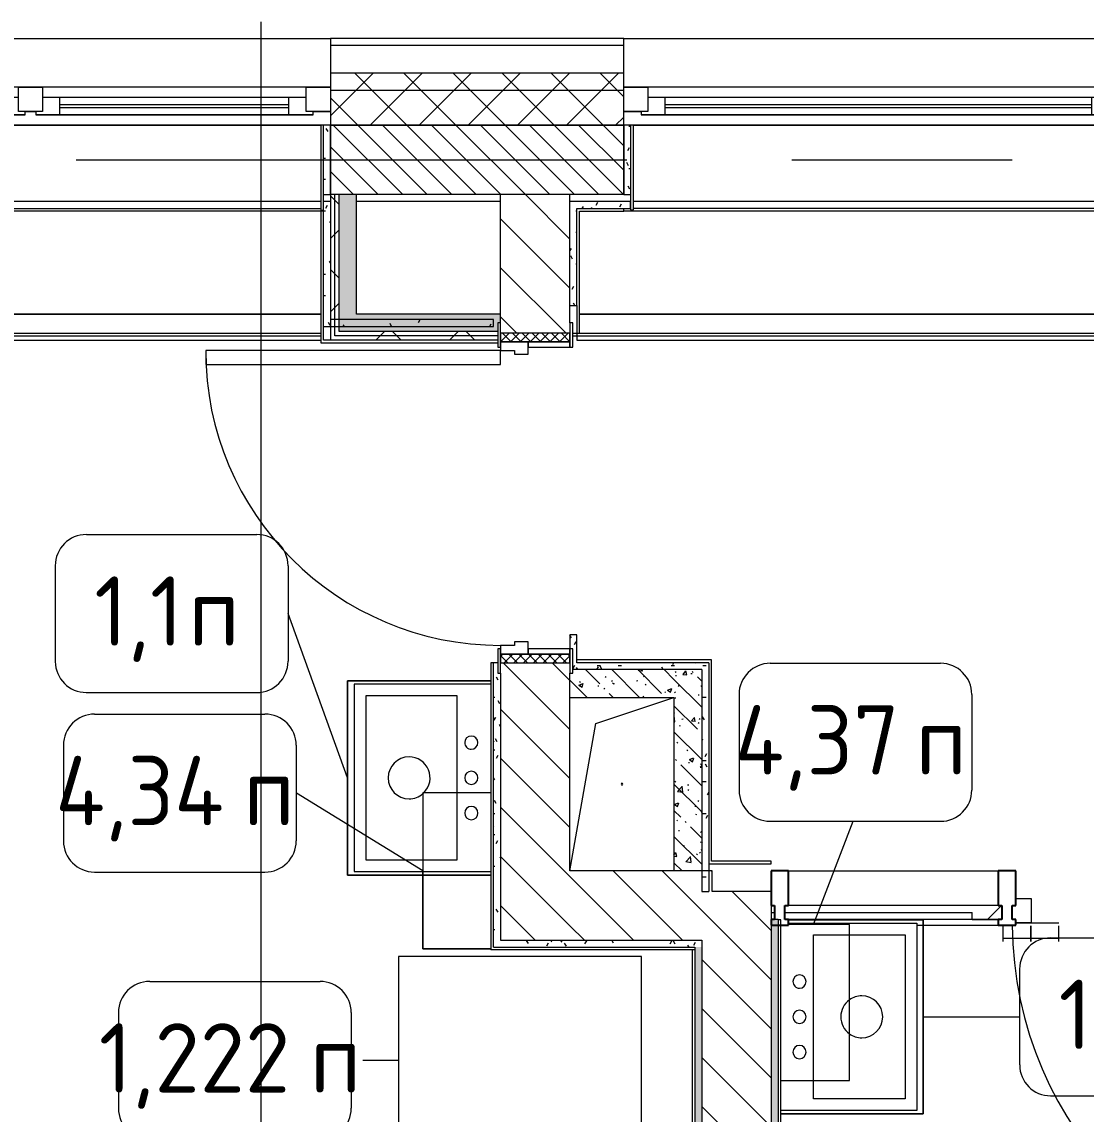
# Model space of a CAD drawing. Header units: millimetres. Extents: x 35840 to 252964, y -8553 to 29000.
# Drawn here: x 55970 to 59038, y 24248 to 27398 of the extents above; entities that cross this region are included whole.
import ezdxf

# ---------------------------------------------------------------- set-up
doc = ezdxf.new("R2010")
doc.units = ezdxf.units.MM
doc.linetypes.add('Осевая', pattern=[3175, 635, -476.25, 1587.5, -476.25])
for name, color, linetype, lineweight in [('A-DETL-GENF', 7, 'Continuous', 9), ('A-DOOR', 7, 'Continuous', 9), ('A-DOOR-FRAM-2', 7, 'Continuous', 9), ('A-GENM', 7, 'Continuous', 9), ('A-GLAZ', 7, 'Continuous', 9), ('A-GLAZ-1', 7, 'Continuous', 13), ('A-GLAZ-CWMG', 7, 'Continuous', 9), ('A-GLAZ-CWMG-1', 7, 'Continuous', 25), ('A-WALL', 7, 'Continuous', 9), ('I-FURN-IDEN', 7, 'Continuous', 9), ('I-WALL', 7, 'Continuous', 9), ('P-SANR-FIXT', 7, 'Continuous', 9), ('P-SANR-FIXT-2', 7, 'Continuous', 13), ('Оси', 7, 'Continuous', 9), ('Оси-2', 7, 'Осевая', 9)]:
    doc.layers.add(name, color=color, linetype=linetype, lineweight=lineweight)
for name, color, linetype, lineweight, true_color in [('A-DOOR-1', 7, 'Continuous', 9, 0xc0c0c0), ('A-DOOR-FRAM-1', 7, 'Continuous', 9, 0xc0c0c0), ('A-WALL-1', 9, 'Continuous', 9, 0x808080), ('A-WALL-FNSH-1', 9, 'Continuous', 9, 0x808080), ('I-FURN-1', 9, 'Continuous', 9, 0x808080)]:
    doc.layers.add(name, color=color, linetype=linetype, lineweight=lineweight, true_color=true_color)
doc.styles.add('GOST Common', font='GOST_Common.ttf', dxfattribs={"height": 200})
pattern_1 = [(135, (600, 0), (-70.71068, -70.71068), [])]
pattern_2 = [(45, (600, 0), (-70.71068, 70.71068), []), (135, (600, 0), (-70.71068, -70.71068), [])]
pattern_3 = [(135, (600, 0), (-75.43415, -75.43415), [106.68, -17.78, 3.556, -17.78]), (135, (600, 75.39), (-75.43415, -75.43415), []), (50, (600, 0), (127.52922, -11.15758), [13.335, -146.685]), (355, (600, 0), (-24.66966, 133.74002), [10.668, -117.348]), (100.451, (610.63, -0.93), (102.85973, 122.58178), [11.333, -124.663]), (46.184, (600, 35.56), (189.75516, -29.43036), [20.002, -220.027]), (96.636, (615.81, 33.1), (166.1822, 173.1996), [17, -186.995]), (351.184, (600, 35.56), (166.18393, 173.1976), [16.002, -176.022]), (21, (617.78, 26.67), (106.13027, -71.58603), [13.335, -146.685]), (326, (617.78, 26.67), (43.26188, 128.93175), [10.668, -117.348]), (71.451, (626.62, 20.7), (149.39198, 57.34505), [11.333, -124.663]), (37.5, (600, 0), (2.162228, 59.188357), [3.353, -112.573, 3.353, -115.773, -117.792]), (37.5, (600, 0), (2.162228, 59.188357), [-235.052, 3.353, -114.44]), (7.5, (600, 0), (46.77386, 70.12615), [3.353, -64.567, 3.353, -109.906, -44.894]), (7.5, (600, 0), (46.77386, 70.12615), [-181.178, 3.353, -41.542]), (327.5, (560.35, 0), (94.91367, -4.010093), [3.353, -41.097, 3.353, -135.331, -184.023]), (327.5, (560.35, 0), (94.91367, -4.010093), [-183.134, 3.353, -180.67]), (317.5, (542.57, 0), (103.69057, 17.79882), [3.353, -54.432, 3.353, -88.748, -130.683]), (317.5, (542.57, 0), (103.69057, 17.79882), [-149.885, 3.353, -127.33])]
pattern_4 = [(0, (600, 0), (121.92, 30.48), [10.058, -81.382, 10.058, -81.382, -487.68]), (0, (600, 0), (121.92, 30.48), [-182.88, 10.058, -172.822, 10.058, -81.382, -213.36]), (0, (600, 0), (121.92, 30.48), [-457.2, 10.058, -50.902, 10.058, -142.342]), (120, (645.72, 15.24), (-87.356454, 90.345817), [10.058, -81.382, 10.058, -81.382, -487.68]), (120, (645.72, 15.24), (-87.356454, 90.345817), [-182.88, 10.058, -172.822, 10.058, -81.382, -213.36]), (120, (645.72, 15.24), (-87.356454, 90.345817), [-457.2, 10.058, -50.902, 10.058, -142.342]), (240, (660.96, 76.2), (-34.563546, -120.825817), [10.058, -81.382, 10.058, -81.382, -487.68]), (240, (660.96, 76.2), (-34.563546, -120.825817), [-182.88, 10.058, -172.822, 10.058, -81.382, -213.36]), (240, (660.96, 76.2), (-34.563546, -120.825817), [-457.2, 10.058, -50.902, 10.058, -142.342])]
pattern_5 = [(45, (600, 0), (-106.066, 106.066), []), (135, (600, 0), (-106.066, -106.066), [])]

# ---------------------------------------------------------------- blocks, each defined once
blk = doc.blocks.new('Прямоугольный импост - Импост структурный с накладкой - 160мм Темный-32302292-План расстановки мебели и оборудования 1 этажа в осях 12-23')
at = {"layer": 'A-GLAZ-CWMG-1'}
for p, q in [((-50, 40), (-50, 140)), ((-50, 140), (0, 140)), ((0, 140), (0, 40)), ((-40, 40), (-50, 40)), ((-40, 0), (-40, 40)), ((-10, 40), (-10, 0)), ((0, 40), (-10, 40)), ((-50, -17), (-50, 0)), ((-50, 0), (-40, 0)), ((-10, 0), (0, 0)), ((0, 0), (0, -17)), ((0, -17), (-50, -17))]:
    blk.add_line(p, q, dxfattribs=at)
blk = doc.blocks.new('110_Дверь_СКБ_1Ст_Внутренняя1 - Д-11л 950х2100-32173567-План расстановки мебели и оборудования 1 этажа в осях 12-23')
at = {"layer": 'A-DOOR'}
h = blk.add_hatch(dxfattribs=at)
h.set_pattern_fill('FP_30', color=256, style=0, pattern_type=2)
h.set_pattern_definition([(135, (1826.41, 164.685), (-14.14214, -14.14214), []), (225, (1826.41, 164.685), (14.14214, -14.14214), [])])
h.paths.add_polyline_path([(462.5, -100), (487.5, -100), (487.5, 100), (462.5, 100)])
at = {"layer": 'A-DOOR-FRAM-2'}
h = blk.add_hatch(dxfattribs=at)
h.set_pattern_fill('FP_31', color=256, style=0, pattern_type=2)
h.set_pattern_definition([(45, (-296.384, 164.685), (-14.1421, 14.1421), []), (135, (-296.384, 164.685), (-14.1421, -14.1421), [])])
h.paths.add_polyline_path([(-462.5, -100), (-437.5, -100), (-437.5, 100), (-462.5, 100)])
at = {"layer": 'A-DOOR-1'}
for p, q in [((437.5, 950), (397.5, 950)), ((397.5, 950), (397.5, 100)), ((437.5, 100), (437.5, 950)), ((397.5, 100), (437.5, 100))]:
    blk.add_line(p, q, dxfattribs=at)
blk.add_arc((437.5, 100), 850, 90, 180, dxfattribs=at)
at = {"layer": 'A-DOOR-FRAM-1'}
for p, q in [((-422.5, 108), (-492.5, 108)), ((-492.5, 108), (-492.5, 100)), ((-492.5, 100), (-422.5, 100)), ((-437.5, 100), (-462.5, 100)), ((-462.5, 100), (-462.5, -100)), ((-412.5, 100), (-437.5, 100)), ((-437.5, 100), (-437.5, 20)), ((-437.5, -100), (-437.5, 100)), ((-422.5, 100), (-437.5, 100)), ((-437.5, 100), (-437.5, 99)), ((-437.5, 99), (-422.5, 99)), ((-422.5, 100), (-422.5, 108)), ((-422.5, 99), (-422.5, 100)), ((-412.5, 60), (-412.5, 100)), ((437.5, 100), (437.5, 60)), ((462.5, 100), (437.5, 100)), ((517.5, 108), (447.5, 108)), ((447.5, 108), (447.5, 100)), ((462.5, 100), (447.5, 100)), ((447.5, 100), (447.5, 99)), ((447.5, 100), (517.5, 100)), ((447.5, 99), (462.5, 99)), ((462.5, 20), (462.5, 100)), ((487.5, 100), (462.5, 100)), ((462.5, 100), (462.5, -100)), ((462.5, 99), (462.5, 100)), ((487.5, -100), (487.5, 100)), ((517.5, 100), (517.5, 108)), ((-402.5, 60), (-412.5, 60)), ((-402.5, 20), (-402.5, 60)), ((437.5, 60), (427.5, 60)), ((427.5, 60), (427.5, 20)), ((-437.5, 20), (-402.5, 20)), ((-422.5, 20), (-437.5, 20)), ((-437.5, 20), (-437.5, -100)), ((-422.5, -100), (-422.5, 20)), ((427.5, 20), (462.5, 20)), ((462.5, 20), (447.5, 20)), ((447.5, 20), (447.5, -100)), ((462.5, -100), (462.5, 20)), ((-422.5, -100), (-492.5, -100)), ((-492.5, -100), (-492.5, -108)), ((-492.5, -108), (-422.5, -108)), ((-462.5, -100), (-437.5, -100)), ((-437.5, -100), (-422.5, -100)), ((-422.5, -108), (-422.5, -100)), ((447.5, -100), (462.5, -100)), ((517.5, -100), (447.5, -100)), ((447.5, -100), (447.5, -108)), ((447.5, -108), (517.5, -108)), ((462.5, -100), (487.5, -100)), ((517.5, -108), (517.5, -100))]:
    blk.add_line(p, q, dxfattribs=at)
blk = doc.blocks.new('PNS_Панель прямоугольная - Нр_Стекло - 40мм-32305525-План расстановки мебели и оборудования 1 этажа в осях 12-23')
at = {"layer": 'A-GLAZ'}
h = blk.add_hatch(dxfattribs=at)
h.set_pattern_fill('FP_54', color=256, style=0, pattern_type=2)
h.set_pattern_definition([(225, (57982.5, 24710), (282.8427, -282.8427), [200, -600]), (225, (58182.5, 24810), (282.8427, -282.8427), [600, -200]), (225, (57782.5, 24910), (282.8427, -282.8427), [200, -600])])
h.paths.add_polyline_path([(-312.5, 0), (-312.5, -40), (312.5, -40), (312.5, -20), (-227.5, -20), (-227.5, 0), (-302.5, 0)])
for p, q in [((-312.5, 0), (312.5, 0)), ((-227.5, 0), (-302.5, 0)), ((-302.5, -40), (302.5, -40))]:
    blk.add_line(p, q, dxfattribs=at)
blk = doc.blocks.new('Прямоугольный импост - Импост структурный с накладкой - 160мм Темный-32302294-План расстановки мебели и оборудования 1 этажа в осях 12-23')
at = {"layer": 'A-GLAZ-CWMG-1'}
for p, q in [((-25, 40), (-25, 140)), ((-25, 140), (25, 140)), ((25, 140), (25, 40)), ((-15, 40), (-25, 40)), ((-15, 0), (-15, 40)), ((15, 40), (15, 0)), ((25, 40), (15, 40)), ((-25, -17), (-25, 0)), ((-25, 0), (-15, 0)), ((15, 0), (25, 0)), ((25, 0), (25, -17)), ((25, -17), (-25, -17))]:
    blk.add_line(p, q, dxfattribs=at)
blk = doc.blocks.new('Дверь_Витражная_остекление_ - В-6 витраж-32305533-План расстановки мебели и оборудования 1 этажа в осях 12-23')
at = {"layer": 'A-DETL-GENF'}
for p, q in [((-535, 1080), (-490, 1080)), ((-535, 1080), (-535, 17)), ((-490, 1080), (-535, 1080)), ((-535, 1080), (-535, 17)), ((-490, 1080), (-490, 10)), ((-490, 10), (-490, 1080)), ((-535, 1000), (-490, 1000)), ((-525, 1000), (-525, 90)), ((-481, 1000), (-481, 90)), ((-535, 90), (-490, 90)), ((401, 64), (401, 19)), ((481, 19), (481, 64)), ((481, 64), (481, 19)), ((561, 64), (561, 19)), ((561, 54), (401, 54)), ((-490, 10), (-525, 10)), ((-525, 10), (-490, 10)), ((-480, 10), (-525, 10)), ((-480, 0), (-480, 10)), ((525, 10), (401, 10)), ((480, -60), (480, 10)), ((480, 10), (525, 10)), ((-480, -60), (-480, -20)), ((-525, -60), (-480, -60)), ((525, -60), (480, -60))]:
    blk.add_line(p, q, dxfattribs=at)
at = {"layer": 'A-DOOR-1'}
blk.add_line((-535, 1080), (-535, 17), dxfattribs=at)
blk.add_arc((-535, 10), 1070, 0.3759, 90, dxfattribs=at)
blk = doc.blocks.new('Прямоугольный импост - Импост структурный с накладкой - 160мм Темный-32305521-План расстановки мебели и оборудования 1 этажа в осях 12-23')
at = {"layer": 'A-GLAZ-CWMG'}
for p, q in [((58180, 24950), (58785, 24950)), ((58550, 24793), (58568.6, 24793)), ((58568.6, 24793), (58785, 24793))]:
    blk.add_line(p, q, dxfattribs=at)
blk = doc.blocks.new('120_Окно_СКБ_2Ст - 120_Окно_СКБ_2Ст 2100х2400 _мал створка справа_-19092174-План расстановки мебели и оборудования 1 этажа в осях 12-23')
at = {"layer": 'A-GLAZ'}
for p, q in [((1050, -5), (-1050, -5)), ((-930, -55), (100, -55)), ((270, -55), (930, -55)), ((-1050, -75), (-1000, -75)), ((100, -65), (-930, -65)), ((170, -75), (200, -75)), ((930, -65), (270, -65)), ((1000, -75), (1050, -75))]:
    blk.add_line(p, q, dxfattribs=at)
at = {"layer": 'A-GLAZ-1'}
for p, q in [((-1050, -75), (-1050, -5)), ((-1050, -5), (-980, -5)), ((-980, -5), (-980, -75)), ((150, -75), (150, -5)), ((150, -5), (220, -5)), ((220, -5), (220, -75)), ((980, -75), (980, -5)), ((980, -5), (1050, -5)), ((1050, -5), (1050, -75)), ((150, -35), (-980, -35)), ((-980, -35), (-980, -75)), ((-930, -85), (-930, -35)), ((100, -85), (100, -35)), ((150, -75), (150, -35)), ((980, -35), (220, -35)), ((220, -35), (220, -75)), ((270, -85), (270, -35)), ((930, -85), (930, -35)), ((980, -75), (980, -35)), ((-980, -75), (-1050, -75)), ((-980, -75), (-1000, -75)), ((-1000, -75), (-1000, -85)), ((-1000, -85), (170, -85)), ((170, -85), (-1000, -85)), ((220, -75), (150, -75)), ((170, -75), (150, -75)), ((170, -85), (170, -75)), ((220, -75), (200, -75)), ((200, -75), (200, -85)), ((200, -85), (1000, -85)), ((1000, -85), (200, -85)), ((1050, -75), (980, -75)), ((1000, -75), (980, -75)), ((1000, -85), (1000, -75))]:
    blk.add_line(p, q, dxfattribs=at)
blk = doc.blocks.new('120_Окно_СКБ_2Ст - 120_Окно_СКБ_2Ст 2300х2400 _мал створка справа_-19949978-План расстановки мебели и оборудования 1 этажа в осях 12-23')
at = {"layer": 'A-GLAZ'}
for p, q in [((1150, -5), (-1150, -5)), ((-1030, -55), (200, -55)), ((370, -55), (1030, -55)), ((-1150, -75), (-1100, -75)), ((200, -65), (-1030, -65)), ((270, -75), (300, -75)), ((1030, -65), (370, -65)), ((1100, -75), (1150, -75))]:
    blk.add_line(p, q, dxfattribs=at)
at = {"layer": 'A-GLAZ-1'}
for p, q in [((-1150, -75), (-1150, -5)), ((-1150, -5), (-1080, -5)), ((-1080, -5), (-1080, -75)), ((250, -75), (250, -5)), ((250, -5), (320, -5)), ((320, -5), (320, -75)), ((1080, -75), (1080, -5)), ((1080, -5), (1150, -5)), ((1150, -5), (1150, -75)), ((250, -35), (-1080, -35)), ((-1080, -35), (-1080, -75)), ((-1030, -85), (-1030, -35)), ((200, -85), (200, -35)), ((250, -75), (250, -35)), ((1080, -35), (320, -35)), ((320, -35), (320, -75)), ((370, -85), (370, -35)), ((1030, -85), (1030, -35)), ((1080, -75), (1080, -35)), ((-1080, -75), (-1150, -75)), ((-1080, -75), (-1100, -75)), ((-1100, -75), (-1100, -85)), ((-1100, -85), (270, -85)), ((270, -85), (-1100, -85)), ((320, -75), (250, -75)), ((270, -75), (250, -75)), ((270, -85), (270, -75)), ((320, -75), (300, -75)), ((300, -75), (300, -85)), ((300, -85), (1100, -85)), ((1100, -85), (300, -85)), ((1150, -75), (1080, -75)), ((1100, -75), (1080, -75)), ((1100, -85), (1100, -75))]:
    blk.add_line(p, q, dxfattribs=at)
blk = doc.blocks.new('GM_Отверстие прямоугольное _в плите_ - Отверстие-21958892-План расстановки мебели и оборудования 1 этажа в осях 12-23')
at = {"layer": 'A-GENM'}
for p, q in [((-75, 175), (150, 250)), ((-150, -250), (-75, 175))]:
    blk.add_line(p, q, dxfattribs=at)
for start, end in [(360, 180), (180, 360)]:
    blk.add_arc((0, 0), 2.5, start, end, dxfattribs=at)
blk = doc.blocks.new('Стол базовый прямоугольный - 1_222п-25546298-План расстановки мебели и оборудования 1 этажа в осях 12-23')
at = {"layer": 'I-FURN-1'}
for p, q in [((350, 300), (-350, 300)), ((-350, 300), (-350, -300)), ((350, -300), (350, 300)), ((-350, -300), (350, -300))]:
    blk.add_line(p, q, dxfattribs=at)
blk = doc.blocks.new('Мойка кухонная - Мойка Steel Hammer SH R 5151 GLOWE 2-25614168-План расстановки мебели и оборудования 1 этажа в осях 12-23')
at = {"layer": 'P-SANR-FIXT'}
for p, q in [((-270, -5.7), (-270, -400)), ((270, -201.6), (270, -5.7)), ((43, -102.3), (-236.6, -102.3)), ((-236.6, -102.3), (-236.6, -366.4)), ((236.1, -102.3), (43, -102.3)), ((236.1, -201.6), (236.1, -102.3)), ((236.1, -366.4), (236.1, -201.6)), ((270, -400), (270, -201.6)), ((-236.6, -366.4), (236.1, -366.4)), ((-270, -400), (270, -400))]:
    blk.add_line(p, q, dxfattribs=at)
for centre, radius, start, end in [((-101.6, -61.9), 19, 90, 180), ((-101.6, -61.9), 19, 180, 270), ((-101.6, -61.9), 19, 360, 90), ((-101.6, -61.9), 19.1, 270, 360), ((0, -61.9), 19, 360, 180), ((0, -61.9), 19, 180, 360), ((101.6, -61.9), 19.1, 360, 180), ((101.6, -61.9), 19.1, 180, 360), ((0, -241.3), 60.5, 45, 180), ((0, -241.3), 60.5, 41.2611, 44.6965), ((0, -241.3), 60.5, 360, 41.2611), ((0, -241.3), 60.5, 180, 360)]:
    blk.add_arc(centre, radius, start, end, dxfattribs=at)
blk = doc.blocks.new('Мойка кухонная - Мойка Steel Hammer SH R 5151 GLOWE 2-25623856-План расстановки мебели и оборудования 1 этажа в осях 12-23')
at = {"layer": 'P-SANR-FIXT'}
for p, q in [((-270, 400), (270, 400)), ((-270, 30), (-270, 400)), ((270, 400), (270, 8)), ((-236.6, 366.4), (236.1, 366.4)), ((-236.6, 206.2), (-236.6, 366.4)), ((236.1, 366.4), (236.1, 102.3)), ((-236.6, 102.3), (-236.6, 206.2)), ((183.9, 102.3), (-236.6, 102.3)), ((236.1, 102.3), (183.9, 102.3))]:
    blk.add_line(p, q, dxfattribs=at)
for centre, radius, start, end in [((0, 241.3), 60.5, 0, 180), ((0, 241.3), 60.5, 180, 215.781), ((0, 241.3), 60.5, 324.219, 0), ((0, 241.3), 60.5, 215.781, 324.219), ((-101.6, 61.9), 19, 90, 180), ((-101.6, 61.9), 19.1, 0, 90), ((0, 61.9), 19, 0, 180), ((101.6, 61.9), 19.1, 0, 180), ((-101.6, 61.9), 19, 180, 270), ((-101.6, 61.9), 19, 270, 0), ((0, 61.9), 19, 180, 0), ((101.6, 61.9), 19.1, 180, 0)]:
    blk.add_arc(centre, radius, start, end, dxfattribs=at)
blk = doc.blocks.new('Зашивка приборов отопления8 - Зашивка приборов отопления-33277697-План расстановки мебели и оборудования 1 этажа в осях 12-23')
at = {"layer": 'A-WALL'}
for p, q in [((54112, 26880), (52068, 26880)), ((52060.5, 26860), (52060.5, 26852)), ((52068, 26555), (54112, 26555)), ((54112, 26555), (52068, 26555)), ((52068, 26480), (54112, 26480))]:
    blk.add_line(p, q, dxfattribs=at)
blk = doc.blocks.new('Зашивка приборов отопления9 - Зашивка приборов отопления-33277916-План расстановки мебели и оборудования 1 этажа в осях 12-23')
at = {"layer": 'A-WALL'}
for p, q in [((53977, 26880), (51733, 26880)), ((51578, 26555), (54132, 26555)), ((54132, 26555), (51578, 26555)), ((51570, 26500), (51570, 26480)), ((51570, 26480), (54132, 26480))]:
    blk.add_line(p, q, dxfattribs=at)
blk = doc.blocks.new('Марка_Мебель - В прямоуг_Balcon_Марка-25523697-План расстановки мебели и оборудования 1 этажа в осях 12-23')
at = {"layer": 'I-FURN-IDEN'}
for p, q in [((-2.455, 2.278), (2.455, 2.278)), ((-3.355, 1.378), (-3.355, -1.384)), ((3.355, 1.378), (3.355, -1.378)), ((-2.461, -2.278), (2.455, -2.278))]:
    blk.add_line(p, q, dxfattribs=at)
for centre, radius, start, end in [((-2.455, 1.378), 0.9, 90, 180), ((2.455, 1.378), 0.9, 0, 90), ((-2.461, -1.384), 0.893, 180, 270), ((2.455, -1.378), 0.9, 270, 0)]:
    blk.add_arc(centre, radius, start, end, dxfattribs=at)

msp = doc.modelspace()

# ---------------------------------------------------------------- hatches: boundary and pattern name
at = {"layer": 'A-WALL'}
h = msp.add_hatch(dxfattribs=at)
h.set_pattern_fill('FP_17', color=256, style=0, pattern_type=2)
h.set_pattern_definition(pattern_2)
h.paths.add_polyline_path([(84490.7, 27200), (84490.7, 27250), (80350, 27250), (80350, 27200), (83370.4, 27200)])
h.paths.add_polyline_path([(76848.4, 27200), (77250, 27200), (77250, 27250), (76350, 27250), (76350, 27200)])
h.paths.add_polyline_path([(74250, 27200), (74250, 27250), (72910, 27250), (72910, 27200), (73949.7, 27200)])
h.paths.add_polyline_path([(70810, 27200), (70810, 27250), (68210, 27250), (68210, 27200), (70326.3, 27200)])
h.paths.add_polyline_path([(67110, 27200), (67110, 27250), (66160, 27250), (66160, 27200), (66703, 27200)])
h.paths.add_polyline_path([(61060, 27200), (61060, 27250), (60005, 27250), (60005, 27200), (60180.9, 27200)])
h.paths.add_polyline_path([(57705, 27200), (57705, 27250), (56860, 27250), (56860, 27200), (57282.2, 27200)])
h.paths.add_polyline_path([(54383.5, 27200), (54760, 27200), (54760, 27250), (53860, 27250), (53860, 27200)])
h.paths.add_polyline_path([(51760, 27200), (51760, 27250), (50860, 27250), (50860, 27200), (51484.9, 27200)])
h.paths.add_polyline_path([(48586.2, 27200), (48760, 27200), (48760, 27250), (47660, 27250), (47660, 27200), (47861.5, 27200)])
h.paths.add_polyline_path([(44560, 27200), (44560, 27250), (42160, 27250), (42160, 27200), (44238.1, 27200)])
h = msp.add_hatch(dxfattribs=at)
h.set_pattern_fill('FP_17', color=256, style=0, pattern_type=2)
h.set_pattern_definition(pattern_2)
h.paths.add_polyline_path([(84490.7, 27100), (84490.7, 27200), (80350, 27200), (80350, 27100), (83370.4, 27100)])
h.paths.add_polyline_path([(77250, 27100), (77250, 27200), (76350, 27200), (76350, 27100), (76848.4, 27100)])
h.paths.add_polyline_path([(74250, 27100), (74250, 27200), (72910, 27200), (72910, 27100), (74040, 27100)])
h.paths.add_polyline_path([(70310, 27100), (70810, 27100), (70810, 27200), (68210, 27200), (68210, 27110), (68242, 27110), (68242, 27102), (68210, 27102), (68210, 27100), (68877, 27100)])
h.paths.add_polyline_path([(67060, 27100), (67110, 27100), (67110, 27102), (67078, 27102), (67078, 27110), (67110, 27110), (67110, 27200), (66160, 27200), (66160, 27100), (66760, 27100)])
h.paths.add_polyline_path([(60760, 27100), (61060, 27100), (61060, 27200), (60005, 27200), (60005, 27100), (60180.9, 27100)])
h.paths.add_polyline_path([(57282.2, 27100), (57705, 27100), (57705, 27200), (56860, 27200), (56860, 27100)])
h.paths.add_polyline_path([(54383.5, 27100), (54760, 27100), (54760, 27200), (53860, 27200), (53860, 27100), (54160, 27100)])
h.paths.add_polyline_path([(51760, 27100), (51760, 27200), (50860, 27200), (50860, 27100), (51484.9, 27100)])
h.paths.add_polyline_path([(48760, 27100), (48760, 27200), (47660, 27200), (47660, 27100), (48586.2, 27100)])
h.paths.add_polyline_path([(44560, 27100), (44560, 27200), (42160, 27200), (42160, 27100), (44238.1, 27100)])
h = msp.add_hatch(dxfattribs=at)
h.set_pattern_fill('FP_21', color=256, style=0, pattern_type=2)
h.set_pattern_definition([(135, (600, 0), (-35.35534, -35.35534), [])])
h.paths.add_polyline_path([(80650, 26900), (80650, 27100), (80350, 27100), (80350, 26900), (80471.7, 26900)])
h.paths.add_polyline_path([(76350, 26900), (76750, 26900), (76750, 27100), (76350, 27100)])
h.paths.add_polyline_path([(73540, 26900), (73540, 27100), (72910, 27100), (72910, 26900), (73225, 26900)])
h.paths.add_polyline_path([(74250, 26900), (74250, 27100), (74040, 27100), (74040, 26900)])
h.paths.add_polyline_path([(70310, 26900), (70310, 27100), (68206, 27100), (68206, 26900), (68877, 26900)])
h.paths.add_polyline_path([(66760, 26900), (67060, 26900), (67060, 27100), (66760, 27100), (66760, 27095.5)])
h.paths.add_polyline_path([(60760, 26900), (61060, 26900), (61060, 27100), (60760, 27100)])
h.paths.add_polyline_path([(60160, 26900), (60160, 27100), (60005, 27100), (60005, 26900)])
h.paths.add_polyline_path([(57644.6, 26900), (57705, 26900), (57705, 27100), (56860, 27100), (56860, 26900), (57550, 26900)])
h.paths.add_polyline_path([(54021.2, 26900), (54160, 26900), (54160, 27100), (53860, 27100), (53860, 26900)])
h.paths.add_polyline_path([(51600, 26900), (51760, 26900), (51760, 27100), (50860, 27100), (50860, 26900), (51484.9, 26900)])
h.paths.add_polyline_path([(47680.3, 26900), (48160, 26900), (48160, 27100), (47660, 27100), (47660, 26900)])
h.paths.add_polyline_path([(44560, 26900), (44560, 27100), (42760, 27100), (42760, 26900), (44238.1, 26900)])
at = {"layer": 'I-WALL'}
h = msp.add_hatch(dxfattribs=at)
h.set_pattern_fill('FP_85', color=256, style=0, pattern_type=2)
h.set_pattern_definition(pattern_4)
h.paths.add_polyline_path([(56860, 26900), (56860, 27100), (56840, 27100), (56840, 26900)])
h = msp.add_hatch(dxfattribs=at)
h.set_pattern_fill('FP_85', color=256, style=0, pattern_type=2)
h.set_pattern_definition(pattern_4)
h.paths.add_polyline_path([(57725, 26900), (57725, 27100), (57705, 27100), (57705, 26900)])
h = msp.add_hatch(dxfattribs=at)
h.set_pattern_fill('FP_87', color=256, style=0, pattern_type=2)
h.set_pattern_definition(pattern_5)
h.paths.add_polyline_path([(56872.5, 26480), (56872.5, 26900), (56860, 26900), (56860, 26480)])
h = msp.add_hatch(dxfattribs=at)
h.set_pattern_fill('FP_87', color=256, style=0, pattern_type=2)
h.set_pattern_definition(pattern_5)
h.paths.add_polyline_path([(56885, 26492.5), (56885, 26900), (56872.5, 26900), (56872.5, 26492.5)])
for points in [[(56935, 26505), (56935, 26900), (56885, 26900), (56885, 26505)], [(57342, 26505), (57342, 26530), (57350, 26530), (57350, 26555), (56935, 26555), (56935, 26505), (57282.2, 26505)]]:
    msp.add_hatch(color=256, dxfattribs=at).paths.add_polyline_path(points)
h = msp.add_hatch(dxfattribs=at)
h.set_pattern_fill('FP_20', color=256, style=0, pattern_type=2)
h.set_pattern_definition(pattern_1)
h.paths.add_polyline_path([(57350, 24750), (57550, 24750), (57550, 25550), (57350, 25550), (57350, 25027.1)])
h.paths.add_polyline_path([(57350, 26500), (57550, 26500), (57550, 26900), (57350, 26900), (57350, 26530)])
h = msp.add_hatch(dxfattribs=at)
h.set_pattern_fill('FP_85', color=256, style=0, pattern_type=2)
h.set_pattern_definition(pattern_4)
h.paths.add_polyline_path([(56840, 26540), (56860, 26540), (56860, 26880), (56840, 26880), (56840, 26578.4)])
h = msp.add_hatch(dxfattribs=at)
h.set_pattern_fill('FP_85', color=256, style=0, pattern_type=2)
h.set_pattern_definition(pattern_4)
h.paths.add_polyline_path([(60140, 26860), (60160, 26860), (60160, 26880), (59985, 26880), (59985, 26860)])
h.paths.add_polyline_path([(57550, 26860), (57725, 26860), (57725, 26880), (57550, 26880)])
h = msp.add_hatch(dxfattribs=at)
h.set_pattern_fill('FP_85', color=256, style=0, pattern_type=2)
h.set_pattern_definition(pattern_4)
h.paths.add_polyline_path([(57570, 25550), (57570, 25630), (57550, 25630), (57550, 25590), (57558, 25590), (57558, 25550)])
h.paths.add_polyline_path([(57550, 26580), (57570, 26580), (57570, 26860), (57550, 26860)])
h = msp.add_hatch(dxfattribs=at)
h.set_pattern_fill('FP_85', color=256, style=0, pattern_type=2)
h.set_pattern_definition(pattern_4)
h.paths.add_polyline_path([(57330, 26520), (57330, 26540), (56840, 26540), (56840, 26520), (57282.2, 26520)])
h = msp.add_hatch(dxfattribs=at)
h.set_pattern_fill('FP_87', color=256, style=0, pattern_type=2)
h.set_pattern_definition(pattern_5)
h.paths.add_polyline_path([(56885, 26480), (57342, 26480), (57342, 26492.5), (56872.5, 26492.5), (56872.5, 26480)])
h = msp.add_hatch(dxfattribs=at)
h.set_pattern_fill('FP_87', color=256, style=0, pattern_type=2)
h.set_pattern_definition(pattern_5)
h.paths.add_polyline_path([(57282.2, 26492.5), (57342, 26492.7), (57342, 26505), (56885, 26505), (56885, 26492.5), (56935, 26492.5)])
h = msp.add_hatch(dxfattribs=at)
h.set_pattern_fill('FP_85', color=256, style=0, pattern_type=2)
h.set_pattern_definition(pattern_4)
h.paths.add_polyline_path([(57330, 24750), (57350, 24750), (57350, 25520), (57342, 25520), (57342, 25550), (57330, 25550), (57330, 25027.1)])
h = msp.add_hatch(dxfattribs=at)
h.set_pattern_fill('FP_85', color=256, style=0, pattern_type=2)
h.set_pattern_definition(pattern_4)
h.paths.add_polyline_path([(57558, 25530), (57930, 25530), (57930, 25550), (57558, 25550), (57558, 25538)])
h = msp.add_hatch(dxfattribs=at)
h.set_pattern_fill('FP_85', color=256, style=0, pattern_type=2)
h.set_pattern_definition(pattern_4)
h.paths.add_polyline_path([(57950, 24890), (57950, 25550), (57930, 25550), (57930, 24890)])
h = msp.add_hatch(dxfattribs=at)
h.set_pattern_fill('FP_22', color=256, style=0, pattern_type=2)
h.set_pattern_definition(pattern_3)
h.paths.add_polyline_path([(57850, 25450), (57850, 25530), (57558, 25530), (57558, 25520), (57550, 25520), (57550, 25450), (57558, 25450)])
h = msp.add_hatch(dxfattribs=at)
h.set_pattern_fill('FP_22', color=256, style=0, pattern_type=2)
h.set_pattern_definition(pattern_3)
h.paths.add_polyline_path([(57850, 24950), (57930, 24950), (57930, 25530), (57850, 25530), (57850, 25027.1)])
h = msp.add_hatch(dxfattribs=at)
h.set_pattern_fill('FP_20', color=256, style=0, pattern_type=2)
h.set_pattern_definition(pattern_1)
h.paths.add_polyline_path([(57930, 24750), (57930, 24890), (57960, 24890), (57960, 24950), (57550, 24950), (57550, 24750)])
h = msp.add_hatch(dxfattribs=at)
h.set_pattern_fill('FP_20', color=256, style=0, pattern_type=2)
h.set_pattern_definition(pattern_1)
h.paths.add_polyline_path([(58006.9, 20720), (58130, 20720), (58130, 24890), (57930, 24890), (57930, 20720)])
h = msp.add_hatch(dxfattribs=at)
h.set_pattern_fill('FP_85', color=256, style=0, pattern_type=2)
h.set_pattern_definition(pattern_4)
h.paths.add_polyline_path([(58130, 18720), (58150, 18720), (58150, 19320), (58138, 19320), (58138, 19290), (58130, 19290)])
h.paths.add_polyline_path([(58138, 20420), (58150, 20420), (58150, 24810), (58130, 24810), (58130, 20450), (58138, 20450)])
h = msp.add_hatch(dxfattribs=at)
h.set_pattern_fill('FP_85', color=256, style=0, pattern_type=2)
h.set_pattern_definition(pattern_4)
h.paths.add_polyline_path([(57910, 24730), (57930, 24730), (57930, 24750), (57330, 24750), (57330, 24730)])
h = msp.add_hatch(dxfattribs=at)
h.set_pattern_fill('FP_85', color=256, style=0, pattern_type=2)
h.set_pattern_definition(pattern_4)
h.paths.add_polyline_path([(57930, 20740), (57930, 24730), (57910, 24730), (57910, 20740)])

# ---------------------------------------------------------------- linework, layer by layer
at = {"layer": 'A-WALL'}
for p, q in [((54760, 27350), (56860, 27350)), ((57705, 27350), (60005, 27350)), ((57705, 27330), (56860, 27330)), ((57705, 27250), (56860, 27250)), ((57705, 27200), (56860, 27200)), ((56832, 27100), (54788, 27100)), ((57705, 27100), (56860, 27100)), ((56860, 27100), (57705, 27100)), ((59977, 27100), (57733, 27100)), ((56872.5, 26492.5), (56872.5, 26900)), ((56885, 26505), (56885, 26900)), ((56840, 26520), (56840, 26880)), ((57570, 26580), (57570, 26860)), ((57342, 26492.5), (56872.5, 26492.5)), ((57342, 26505), (56885, 26505)), ((57950, 25550), (57950, 24890)), ((57350, 25520), (57350, 24750)), ((57930, 24890), (57950, 24890)), ((58150, 24809), (58150, 20420)), ((57330, 24730), (57910, 24730)), ((57910, 24730), (57910, 20740))]:
    msp.add_line(p, q, dxfattribs=at)
at = {"layer": 'A-WALL-1'}
for p, q in [((56860, 27330), (56860, 27100)), ((57705, 27100), (57705, 27330)), ((56860, 27100), (56840, 27100)), ((56860, 27100), (56860, 26480)), ((56860, 26900), (56860, 27100)), ((57705, 26900), (57705, 27100)), ((57725, 27100), (57705, 27100)), ((57705, 27100), (57705, 26900)), ((56840, 26900), (56860, 26900)), ((57705, 26900), (56860, 26900)), ((56935, 26555), (56935, 26900)), ((57350, 26530), (57350, 26900)), ((57550, 26530), (57550, 26900)), ((57705, 26900), (57725, 26900)), ((56860, 26880), (56840, 26880)), ((57725, 26880), (57550, 26880)), ((57725, 26860), (57725, 26880)), ((57570, 26860), (57725, 26860)), ((57350, 26555), (56935, 26555)), ((57550, 26580), (57570, 26580)), ((57330, 26540), (56860, 26540)), ((57330, 26520), (57330, 26540)), ((56840, 26520), (57330, 26520)), ((57570, 25630), (57550, 25630)), ((57550, 25630), (57550, 25590)), ((57570, 25550), (57570, 25630)), ((57342, 25550), (57330, 25550)), ((57950, 25550), (57570, 25550)), ((57550, 24950), (57550, 25520)), ((57930, 25530), (57558, 25530)), ((57930, 25530), (57930, 24890)), ((57550, 25450), (57850, 25450)), ((57850, 25450), (57850, 24950)), ((57960, 24950), (57550, 24950)), ((57960, 24890), (57960, 24950)), ((58130, 24890), (57960, 24890)), ((58130, 24890), (58130, 20450)), ((58150, 24810), (58130, 24810)), ((58150, 24809), (58150, 24810)), ((57350, 24750), (57930, 24750)), ((57930, 24750), (57930, 20720))]:
    msp.add_line(p, q, dxfattribs=at)
at = {"layer": 'A-WALL-FNSH-1'}
for p, q in [((57705, 27350), (56860, 27350)), ((56860, 27350), (56860, 27330)), ((57705, 27330), (57705, 27350)), ((56840, 27100), (56832, 27100)), ((56832, 27100), (56832, 26855)), ((56840, 26855), (56840, 27100)), ((57733, 27100), (57725, 27100)), ((57725, 27100), (57725, 26856)), ((57733, 26856), (57733, 27100)), ((56832, 26855), (56840, 26855)), ((56832, 26852), (56832, 26472)), ((56840, 26852), (56832, 26852)), ((57578, 26852), (57705, 26852)), ((57578, 26500), (57578, 26852)), ((57705, 26852), (57705, 26860)), ((57725, 26856), (57733, 26856)), ((57570, 26580), (57570, 26500)), ((56840, 26480), (56840, 26520)), ((57570, 26500), (57578, 26500)), ((56832, 26472), (57342, 26472)), ((57342, 26480), (56840, 26480)), ((57330, 25550), (57322, 25550)), ((57322, 25550), (57322, 24722)), ((57330, 24730), (57330, 25550)), ((57958, 25558), (57570, 25558)), ((57958, 24978), (57958, 25558)), ((57950, 24970), (58130, 24970)), ((58130, 24978), (57958, 24978)), ((58130, 24970), (58130, 24978)), ((58158, 24809), (58150, 24809)), ((58158, 20420), (58158, 24809)), ((57910, 24722), (57322, 24722)), ((57902, 24722), (57902, 20748))]:
    msp.add_line(p, q, dxfattribs=at)
at = {"layer": 'I-FURN-1'}
for p, q in [((57322, 25498), (56909.1, 25498)), ((56909.1, 25498), (56909.1, 24937.8)), ((56909.1, 24937.8), (56909.1, 25498)), ((56909.1, 25498), (57322, 25498)), ((57322, 25175), (57126.1, 25175)), ((57126.1, 25175), (57126.1, 24725)), ((57126.1, 24937.8), (57126.1, 24948)), ((56909.1, 24937.8), (57126.1, 24937.8)), ((57126.1, 24937.8), (56909.1, 24937.8)), ((57126.1, 24937.8), (57322, 24937.8)), ((57322, 24937.8), (57126.1, 24937.8)), ((57126.1, 24725), (57126.1, 24937.8)), ((58568.6, 24808.9), (58180, 24808.9)), ((58180, 24808.9), (58568.6, 24808.9)), ((58356.2, 24795), (58180, 24795)), ((58356.2, 24345), (58356.2, 24795)), ((58568.6, 24248.7), (58568.6, 24808.9)), ((58568.6, 24808.9), (58568.6, 24248.7)), ((57126.1, 24725), (57322, 24725)), ((57322, 24725), (57126.1, 24725)), ((58158, 24345), (58356.2, 24345)), ((58158, 24248.7), (58568.6, 24248.7)), ((58568.6, 24248.7), (58158, 24248.7))]:
    msp.add_line(p, q, dxfattribs=at)
at = {"layer": 'I-FURN-IDEN'}
for p, q in [((56909.1, 25217.9), (56737.4, 25691.9)), ((57126.1, 24950), (56761.4, 25174.1)), ((58252.3, 24795), (58366.3, 25092.7)), ((58568.6, 24528.8), (58846.4, 24528.8)), ((57056.2, 24403.3), (56953.1, 24403.3))]:
    msp.add_line(p, q, dxfattribs=at)
at = {"layer": 'I-WALL'}
for p, q in [((54788, 27100), (56832, 27100)), ((57733, 27100), (59977, 27100)), ((56832, 26880), (54788, 26880)), ((57350, 26880), (56935, 26880)), ((59977, 26880), (57733, 26880)), ((54788, 26860), (56832, 26860)), ((56832, 26852), (54788, 26852)), ((60005, 26852), (57705, 26852)), ((59977, 26860), (57733, 26860)), ((54788, 26500), (56832, 26500)), ((56832, 26492), (54788, 26492)), ((57558, 26500), (57570, 26500)), ((60132, 26492), (57558, 26492)), ((57578, 26500), (60132, 26500)), ((58130, 24830), (58140, 24830)), ((58170, 24830), (58710, 24830)), ((58710, 24810), (58710, 24830)), ((58710, 24810), (58180, 24810))]:
    msp.add_line(p, q, dxfattribs=at)
at = {"layer": 'Оси'}
msp.add_line((56660, 24898.1), (56660, 27398.1), dxfattribs=at)
at = {"layer": 'Оси-2'}
for p, q in [((39140.1, 27000), (82060, 27000)), ((56660, 593.7), (56660, 24898.1))]:
    msp.add_line(p, q, dxfattribs=at)

# ---------------------------------------------------------------- block references
at = {"layer": 'A-DOOR', "rotation": 180}
msp.add_blockref('Дверь_Витражная_остекление_ - В-6 витраж-32305533-План расстановки мебели и оборудования 1 этажа в осях 12-23', (59360, 24810), dxfattribs=at)
at = {"layer": 'A-DOOR-1', "rotation": 89.99999999999991}
msp.add_blockref('110_Дверь_СКБ_1Ст_Внутренняя1 - Д-11л 950х2100-32173567-План расстановки мебели и оборудования 1 этажа в осях 12-23', (57450, 26012.5), dxfattribs=at)
at = {"layer": 'A-GENM'}
msp.add_blockref('GM_Отверстие прямоугольное _в плите_ - Отверстие-21958892-План расстановки мебели и оборудования 1 этажа в осях 12-23', (57700, 25200), dxfattribs=at)
at = {"layer": 'A-GLAZ'}
for name, p in [('120_Окно_СКБ_2Ст - 120_Окно_СКБ_2Ст 2100х2400 _мал створка справа_-19092174-План расстановки мебели и оборудования 1 этажа в осях 12-23', (55810, 27215)), ('120_Окно_СКБ_2Ст - 120_Окно_СКБ_2Ст 2300х2400 _мал створка справа_-19949978-План расстановки мебели и оборудования 1 этажа в осях 12-23', (58855, 27215))]:
    msp.add_blockref(name, p, dxfattribs=at)
at = {"layer": 'A-GLAZ', "rotation": 180}
msp.add_blockref('PNS_Панель прямоугольная - Нр_Стекло - 40мм-32305525-План расстановки мебели и оборудования 1 этажа в осях 12-23', (58482.5, 24810), dxfattribs=at)
at = {"layer": 'A-GLAZ-CWMG', "extrusion": (0, 0, -1)}
for name, p in [('Прямоугольный импост - Импост структурный с накладкой - 160мм Темный-32302292-План расстановки мебели и оборудования 1 этажа в осях 12-23', (-58130, 24810)), ('Прямоугольный импост - Импост структурный с накладкой - 160мм Темный-32302294-План расстановки мебели и оборудования 1 этажа в осях 12-23', (-58810, 24810))]:
    msp.add_blockref(name, p, dxfattribs=at)
at = {"layer": 'A-GLAZ-CWMG'}
msp.add_blockref('Прямоугольный импост - Импост структурный с накладкой - 160мм Темный-32305521-План расстановки мебели и оборудования 1 этажа в осях 12-23', (0, 0), dxfattribs=at)
at = {"layer": 'A-WALL'}
for name, p in [('Зашивка приборов отопления8 - Зашивка приборов отопления-33277697-План расстановки мебели и оборудования 1 этажа в осях 12-23', (2720, 0)), ('Зашивка приборов отопления9 - Зашивка приборов отопления-33277916-План расстановки мебели и оборудования 1 этажа в осях 12-23', (6000, 0))]:
    msp.add_blockref(name, p, dxfattribs=at)
at = {"layer": 'I-FURN-1'}
msp.add_blockref('Стол базовый прямоугольный - 1_222п-25546298-План расстановки мебели и оборудования 1 этажа в осях 12-23', (57406.2, 24403.3), dxfattribs=at)
at = {"layer": 'I-FURN-IDEN', "xscale": 99.99999999999993, "yscale": 99.99999999999993, "zscale": 99.99999999999993}
for p in [(56401.9, 25691.9), (58373, 25320.5), (56425.4, 25174.1), (59181.9, 24528.8), (56584.1, 24403.3)]:
    msp.add_blockref('Марка_Мебель - В прямоуг_Balcon_Марка-25523697-План расстановки мебели и оборудования 1 этажа в осях 12-23', p, dxfattribs=at)
at = {"layer": 'P-SANR-FIXT-2'}
for name, p, rotation in [('Мойка кухонная - Мойка Steel Hammer SH R 5151 GLOWE 2-25614168-План расстановки мебели и оборудования 1 этажа в осях 12-23', (57327.7, 25218), 269.999999999999), ('Мойка кухонная - Мойка Steel Hammer SH R 5151 GLOWE 2-25623856-План расстановки мебели и оборудования 1 этажа в осях 12-23', (58150, 24528.9), 270.000000000001)]:
    msp.add_blockref(name, p, dxfattribs=dict(at, rotation=rotation))

# ---------------------------------------------------------------- texts
at = {"layer": 'I-FURN-IDEN', "char_height": 200, "attachment_point": 1, "style": 'GOST Common'}
for s, insert, width in [('1,1', (56178.9, 25798.9), 328.692), ('\\fGOST Common|b0|i0|c204|p34|;п', (56450.1, 25798.9), 176.371), ('4,37', (58024, 25427.5), 633.333), ('\\fGOST Common|b0|i0|c204|p34|;п', (58546.6, 25427.5), 176.371), ('4,34', (56066.4, 25281.1), 657.384), ('\\fGOST Common|b0|i0|c204|p34|;п', (56608.8, 25281.1), 176.371), ('1,1', (58958.9, 24635.9), 328.692), ('1,222', (56192.1, 24510.3), 737.552), ('\\fGOST Common|b0|i0|c204|p34|;п', (56800.6, 24510.3), 176.371)]:
    msp.add_mtext(s, dxfattribs=dict(at, insert=insert, width=width))

doc.saveas('drawing.dxf')
